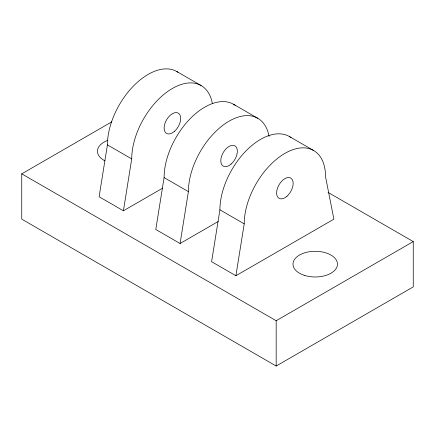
<?xml version="1.0" encoding="UTF-8"?>
<svg xmlns="http://www.w3.org/2000/svg" width="435" height="435" viewBox="0 0 435 435"><rect width="100%" height="100%" fill="white"/><g stroke="black" fill="none" stroke-linecap="round" stroke-linejoin="round"><path stroke-width="0.65" d="M177.997 72.27A57.529 33.212 -60 0 0 133.295 86.195A57.529 33.212 -60 0 0 107.423 144.877L99.115 196.761L123.415 210.79L162.723 188.094M123.415 210.79L131.723 158.905A57.529 33.212 -60 0 1 168.644 90.817A57.529 33.212 -60 0 1 212.389 103.688M235.215 105.373A57.529 33.212 -60 0 0 190.345 118.521A57.529 33.212 -60 0 0 164.093 177.594L155.784 229.479L180.085 243.508L218.218 221.491M180.085 243.508L188.393 191.623A57.529 33.212 -60 0 1 225.314 123.535A57.529 33.212 -60 0 1 269.058 136.405M291.031 137.601A57.529 33.212 -60 0 0 246.161 150.744A57.529 33.212 -60 0 0 219.914 209.817L211.6 261.707L235.9 275.73L333.879 219.164L325.57 176.876A57.529 33.212 -60 0 0 284.887 153.386A57.529 33.212 -60 0 0 244.209 223.846L235.9 275.73M328.05 192.4L413.25 241.594L413.25 286.893L276.176 366.031L21.75 219.142L21.75 173.837L111.762 121.871M21.75 173.837L276.176 320.731L413.25 241.594M176.871 71.568L201.166 85.597M233.541 104.286L257.835 118.315M289.357 136.508L313.651 150.537M107.423 144.877L131.723 158.905M164.093 177.594L188.393 191.623M219.914 209.817L244.209 223.846M276.176 320.731L276.176 366.031M105.004 160.858A22.201 12.816 0 0 1 107.929 140.336M304.103 275.263A22.25 12.849 0 0 0 337.478 264.137A22.25 12.849 0 0 0 304.103 253.012A22.25 12.849 0 0 0 304.103 275.263M286.931 196.272A11.691 6.748 -60 0 0 290.803 178.122A11.691 6.748 -60 0 0 276.926 190.22A11.691 6.748 -60 0 0 286.931 196.272M231.115 164.049A11.691 6.748 -60 0 0 234.987 145.894A11.691 6.748 -60 0 0 221.11 157.992A11.691 6.748 -60 0 0 231.115 164.049M174.446 131.332A11.691 6.748 -60 0 0 178.317 113.176A11.691 6.748 -60 0 0 164.441 125.275A11.691 6.748 -60 0 0 174.446 131.332"/></g></svg>
